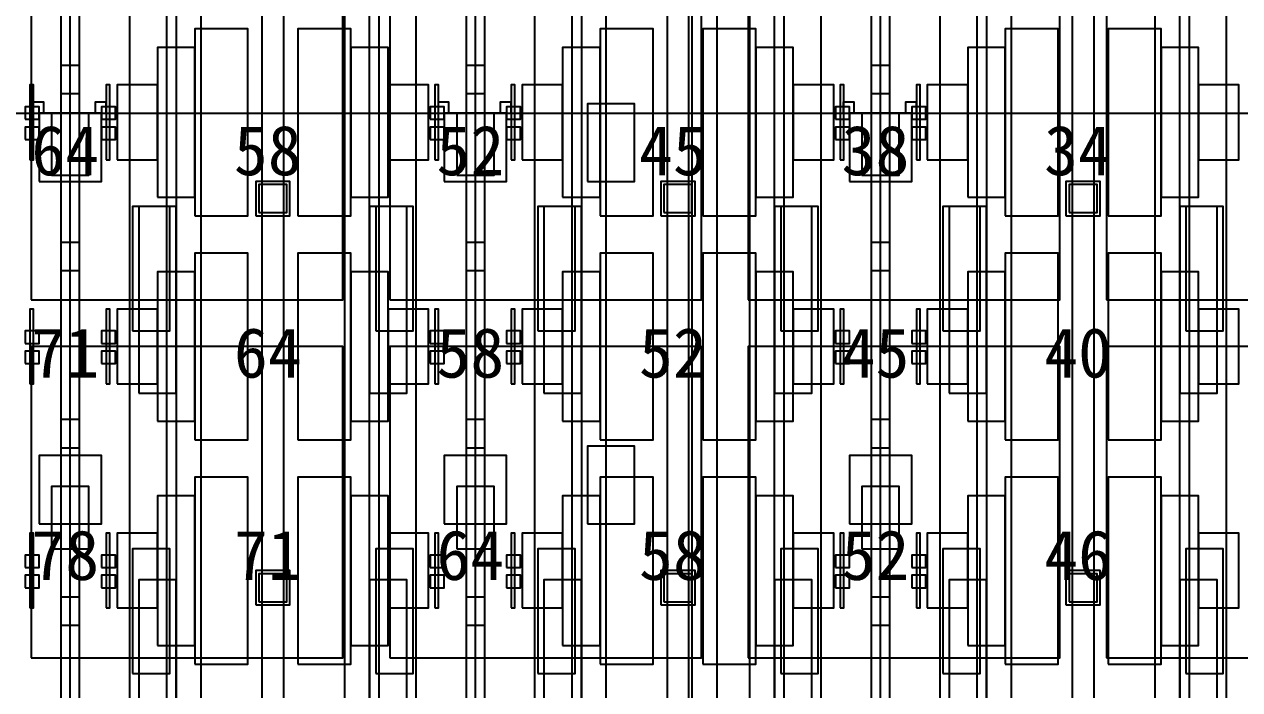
# Model space of a CAD drawing. Header units: metres. Extents: x -1640 to 1560, y -268 to 2338.
# Drawn here: x 71.28 to 110.28, y 1684.47 to 1705.85 of the extents above; entities that cross this region are included whole.
import ezdxf

# ---------------------------------------------------------------- set-up
doc = ezdxf.new("R2010")
doc.units = ezdxf.units.M
for name, color, linetype in [('1F_CHL', 4, 'Continuous'), ('1F_PUMP', 2, 'Continuous'), ('1F_SCR', 3, 'Continuous'), ('1F_STRUCT_COLUMN', 8, 'Continuous'), ('2F_CSF_LATERAL_RACK_CONCEPT', 9, 'Continuous'), ('2F_RFG', 5, 'Continuous'), ('2F_STRUCT_COLUMN', 8, 'Continuous'), ('2F_VMB', 6, 'Continuous'), ('3F_CLEANROOM_OVERHEAD_PIPE_DUCT_CONCEPT', 9, 'Continuous'), ('3F_EHS_EGRESS_DIST_M', 2, 'Continuous'), ('3F_ETCH', 2, 'Continuous'), ('3F_FOUP', 5, 'Continuous'), ('3F_OHT', 9, 'Continuous'), ('3F_OHTV', 1, 'Continuous'), ('3F_TBAR', 6, 'Continuous'), ('4F_FFU', 1, 'Continuous'), ('4F_STRUCT_PLENUM_TRUSS_CONCEPT', 9, 'Continuous'), ('5F_CHL', 4, 'Continuous'), ('5F_PUMP', 2, 'Continuous'), ('5F_SCR', 3, 'Continuous'), ('5F_STRUCT_COLUMN', 8, 'Continuous'), ('6F_CSF_LATERAL_RACK_CONCEPT', 9, 'Continuous'), ('6F_RFG', 5, 'Continuous'), ('6F_STRUCT_COLUMN', 8, 'Continuous'), ('6F_VMB', 6, 'Continuous'), ('7F_CLEANROOM_OVERHEAD_PIPE_DUCT_CONCEPT', 9, 'Continuous'), ('7F_EHS_EGRESS_DIST_M', 2, 'Continuous'), ('7F_ETCH', 2, 'Continuous'), ('7F_FOUP', 5, 'Continuous'), ('7F_OHT', 9, 'Continuous'), ('7F_OHTV', 1, 'Continuous'), ('7F_TBAR', 6, 'Continuous'), ('8F_FFU', 1, 'Continuous'), ('8F_STRUCT_PLENUM_TRUSS_CONCEPT', 9, 'Continuous'), ('EHS_GAS_SUPPLY', 3, 'Continuous'), ('EHS_PROCESS_EXHAUST', 1, 'Continuous'), ('EHS_TREATED_EXHAUST', 30, 'Continuous'), ('UTIL_GAS.SPEC_CONCEPT', 3, 'Continuous'), ('UTIL_PCW.R_CONCEPT', 1, 'Continuous'), ('UTIL_PCW.S_CONCEPT', 6, 'Continuous')]:
    doc.layers.add(name, color=color, linetype=linetype)

msp = doc.modelspace()

# ---------------------------------------------------------------- linework, layer by layer
at = {"layer": '1F_CHL'}
for points in [[(89.35, 1700.8), (90.85, 1700.8), (90.85, 1703.3), (89.35, 1703.3)], [(89.35, 1689.8), (90.85, 1689.8), (90.85, 1692.3), (89.35, 1692.3)]]:
    msp.add_lwpolyline(points, close=True, dxfattribs=at)
at = {"layer": '1F_PUMP'}
for points in [[(74.75, 1696), (75.95, 1696), (75.95, 1700), (74.75, 1700)], [(82.55, 1696), (83.75, 1696), (83.75, 1700), (82.55, 1700)], [(87.75, 1696), (88.95, 1696), (88.95, 1700), (87.75, 1700)], [(95.55, 1696), (96.75, 1696), (96.75, 1700), (95.55, 1700)], [(100.75, 1696), (101.95, 1696), (101.95, 1700), (100.75, 1700)], [(108.55, 1696), (109.75, 1696), (109.75, 1700), (108.55, 1700)], [(74.75, 1685), (75.95, 1685), (75.95, 1689), (74.75, 1689)], [(82.55, 1685), (83.75, 1685), (83.75, 1689), (82.55, 1689)], [(87.75, 1685), (88.95, 1685), (88.95, 1689), (87.75, 1689)], [(95.55, 1685), (96.75, 1685), (96.75, 1689), (95.55, 1689)], [(100.75, 1685), (101.95, 1685), (101.95, 1689), (100.75, 1689)], [(108.55, 1685), (109.75, 1685), (109.75, 1689), (108.55, 1689)]]:
    msp.add_lwpolyline(points, close=True, dxfattribs=at)
at = {"layer": '1F_SCR'}
for points in [[(71.75, 1700.8), (73.75, 1700.8), (73.75, 1703), (71.75, 1703)], [(84.75, 1700.8), (86.75, 1700.8), (86.75, 1703), (84.75, 1703)], [(97.75, 1700.8), (99.75, 1700.8), (99.75, 1703), (97.75, 1703)], [(71.75, 1689.8), (73.75, 1689.8), (73.75, 1692), (71.75, 1692)], [(84.75, 1689.8), (86.75, 1689.8), (86.75, 1692), (84.75, 1692)], [(97.75, 1689.8), (99.75, 1689.8), (99.75, 1692), (97.75, 1692)]]:
    msp.add_lwpolyline(points, close=True, dxfattribs=at)
at = {"layer": '1F_STRUCT_COLUMN'}
for points in [[(78.7, 1699.7), (79.8, 1699.7), (79.8, 1700.8), (78.7, 1700.8)], [(91.7, 1699.7), (92.8, 1699.7), (92.8, 1700.8), (91.7, 1700.8)], [(104.7, 1699.7), (105.8, 1699.7), (105.8, 1700.8), (104.7, 1700.8)], [(78.7, 1687.2), (79.8, 1687.2), (79.8, 1688.3), (78.7, 1688.3)], [(91.7, 1687.2), (92.8, 1687.2), (92.8, 1688.3), (91.7, 1688.3)], [(104.7, 1687.2), (105.8, 1687.2), (105.8, 1688.3), (104.7, 1688.3)]]:
    msp.add_lwpolyline(points, close=True, dxfattribs=at)
at = {"layer": '2F_CSF_LATERAL_RACK_CONCEPT'}
for points in [[(76.15, 1573), (76.95, 1573), (76.95, 1719), (76.15, 1719)], [(81.55, 1573), (82.35, 1573), (82.35, 1719), (81.55, 1719)], [(89.15, 1573), (89.95, 1573), (89.95, 1719), (89.15, 1719)], [(94.55, 1573), (95.35, 1573), (95.35, 1719), (94.55, 1719)], [(102.15, 1573), (102.95, 1573), (102.95, 1719), (102.15, 1719)], [(107.55, 1573), (108.35, 1573), (108.35, 1719), (107.55, 1719)]]:
    msp.add_lwpolyline(points, close=True, dxfattribs=at)
at = {"layer": '2F_RFG'}
for points in [[(74.95, 1694), (76.15, 1694), (76.15, 1700), (74.95, 1700)], [(82.35, 1694), (83.55, 1694), (83.55, 1700), (82.35, 1700)], [(87.95, 1694), (89.15, 1694), (89.15, 1700), (87.95, 1700)], [(95.35, 1694), (96.55, 1694), (96.55, 1700), (95.35, 1700)], [(100.95, 1694), (102.15, 1694), (102.15, 1700), (100.95, 1700)], [(108.35, 1694), (109.55, 1694), (109.55, 1700), (108.35, 1700)], [(74.95, 1682), (76.15, 1682), (76.15, 1688), (74.95, 1688)], [(82.35, 1682), (83.55, 1682), (83.55, 1688), (82.35, 1688)], [(87.95, 1682), (89.15, 1682), (89.15, 1688), (87.95, 1688)], [(95.35, 1682), (96.55, 1682), (96.55, 1688), (95.35, 1688)], [(100.95, 1682), (102.15, 1682), (102.15, 1688), (100.95, 1688)], [(108.35, 1682), (109.55, 1682), (109.55, 1688), (108.35, 1688)]]:
    msp.add_lwpolyline(points, close=True, dxfattribs=at)
at = {"layer": '2F_STRUCT_COLUMN'}
for points in [[(78.8, 1699.8), (79.7, 1699.8), (79.7, 1700.7), (78.8, 1700.7)], [(91.8, 1699.8), (92.7, 1699.8), (92.7, 1700.7), (91.8, 1700.7)], [(104.8, 1699.8), (105.7, 1699.8), (105.7, 1700.7), (104.8, 1700.7)], [(78.8, 1687.3), (79.7, 1687.3), (79.7, 1688.2), (78.8, 1688.2)], [(91.8, 1687.3), (92.7, 1687.3), (92.7, 1688.2), (91.8, 1688.2)], [(104.8, 1687.3), (105.7, 1687.3), (105.7, 1688.2), (104.8, 1688.2)]]:
    msp.add_lwpolyline(points, close=True, dxfattribs=at)
at = {"layer": '2F_VMB'}
for points in [[(72.15, 1701), (73.35, 1701), (73.35, 1703), (72.15, 1703)], [(85.15, 1701), (86.35, 1701), (86.35, 1703), (85.15, 1703)], [(98.15, 1701), (99.35, 1701), (99.35, 1703), (98.15, 1703)], [(72.15, 1689), (73.35, 1689), (73.35, 1691), (72.15, 1691)], [(85.15, 1689), (86.35, 1689), (86.35, 1691), (85.15, 1691)], [(98.15, 1689), (99.35, 1689), (99.35, 1691), (98.15, 1691)]]:
    msp.add_lwpolyline(points, close=True, dxfattribs=at)
at = {"layer": '3F_CLEANROOM_OVERHEAD_PIPE_DUCT_CONCEPT'}
for points in [[(74.65, 1572), (75.85, 1572), (75.85, 1720), (74.65, 1720)], [(82.65, 1572), (83.85, 1572), (83.85, 1720), (82.65, 1720)], [(87.65, 1572), (88.85, 1572), (88.85, 1720), (87.65, 1720)], [(95.65, 1572), (96.85, 1572), (96.85, 1720), (95.65, 1720)], [(100.65, 1572), (101.85, 1572), (101.85, 1720), (100.65, 1720)], [(108.65, 1572), (109.85, 1572), (109.85, 1720), (108.65, 1720)]]:
    msp.add_lwpolyline(points, close=True, dxfattribs=at)
at = {"layer": '3F_ETCH'}
for points in [[(76.75, 1699.7), (78.45, 1699.7), (78.45, 1705.7), (76.75, 1705.7)], [(80.05, 1699.7), (81.75, 1699.7), (81.75, 1705.7), (80.05, 1705.7)], [(89.75, 1699.7), (91.45, 1699.7), (91.45, 1705.7), (89.75, 1705.7)], [(93.05, 1699.7), (94.75, 1699.7), (94.75, 1705.7), (93.05, 1705.7)], [(102.75, 1699.7), (104.45, 1699.7), (104.45, 1705.7), (102.75, 1705.7)], [(106.05, 1699.7), (107.75, 1699.7), (107.75, 1705.7), (106.05, 1705.7)], [(75.55, 1700.3), (76.75, 1700.3), (76.75, 1705.1), (75.55, 1705.1)], [(81.75, 1700.3), (82.95, 1700.3), (82.95, 1705.1), (81.75, 1705.1)], [(88.55, 1700.3), (89.75, 1700.3), (89.75, 1705.1), (88.55, 1705.1)], [(94.75, 1700.3), (95.95, 1700.3), (95.95, 1705.1), (94.75, 1705.1)], [(101.55, 1700.3), (102.75, 1700.3), (102.75, 1705.1), (101.55, 1705.1)], [(107.75, 1700.3), (108.95, 1700.3), (108.95, 1705.1), (107.75, 1705.1)], [(74.25, 1701.5), (75.55, 1701.5), (75.55, 1703.9), (74.25, 1703.9)], [(82.95, 1701.5), (84.25, 1701.5), (84.25, 1703.9), (82.95, 1703.9)], [(87.25, 1701.5), (88.55, 1701.5), (88.55, 1703.9), (87.25, 1703.9)], [(95.95, 1701.5), (97.25, 1701.5), (97.25, 1703.9), (95.95, 1703.9)], [(100.25, 1701.5), (101.55, 1701.5), (101.55, 1703.9), (100.25, 1703.9)], [(108.95, 1701.5), (110.25, 1701.5), (110.25, 1703.9), (108.95, 1703.9)], [(76.75, 1692.5), (78.45, 1692.5), (78.45, 1698.5), (76.75, 1698.5)], [(80.05, 1692.5), (81.75, 1692.5), (81.75, 1698.5), (80.05, 1698.5)], [(89.75, 1692.5), (91.45, 1692.5), (91.45, 1698.5), (89.75, 1698.5)], [(93.05, 1692.5), (94.75, 1692.5), (94.75, 1698.5), (93.05, 1698.5)], [(102.75, 1692.5), (104.45, 1692.5), (104.45, 1698.5), (102.75, 1698.5)], [(106.05, 1692.5), (107.75, 1692.5), (107.75, 1698.5), (106.05, 1698.5)], [(75.55, 1693.1), (76.75, 1693.1), (76.75, 1697.9), (75.55, 1697.9)], [(81.75, 1693.1), (82.95, 1693.1), (82.95, 1697.9), (81.75, 1697.9)], [(88.55, 1693.1), (89.75, 1693.1), (89.75, 1697.9), (88.55, 1697.9)], [(94.75, 1693.1), (95.95, 1693.1), (95.95, 1697.9), (94.75, 1697.9)], [(101.55, 1693.1), (102.75, 1693.1), (102.75, 1697.9), (101.55, 1697.9)], [(107.75, 1693.1), (108.95, 1693.1), (108.95, 1697.9), (107.75, 1697.9)], [(74.25, 1694.3), (75.55, 1694.3), (75.55, 1696.7), (74.25, 1696.7)], [(82.95, 1694.3), (84.25, 1694.3), (84.25, 1696.7), (82.95, 1696.7)], [(87.25, 1694.3), (88.55, 1694.3), (88.55, 1696.7), (87.25, 1696.7)], [(95.95, 1694.3), (97.25, 1694.3), (97.25, 1696.7), (95.95, 1696.7)], [(100.25, 1694.3), (101.55, 1694.3), (101.55, 1696.7), (100.25, 1696.7)], [(108.95, 1694.3), (110.25, 1694.3), (110.25, 1696.7), (108.95, 1696.7)], [(76.75, 1685.3), (78.45, 1685.3), (78.45, 1691.3), (76.75, 1691.3)], [(80.05, 1685.3), (81.75, 1685.3), (81.75, 1691.3), (80.05, 1691.3)], [(89.75, 1685.3), (91.45, 1685.3), (91.45, 1691.3), (89.75, 1691.3)], [(93.05, 1685.3), (94.75, 1685.3), (94.75, 1691.3), (93.05, 1691.3)], [(102.75, 1685.3), (104.45, 1685.3), (104.45, 1691.3), (102.75, 1691.3)], [(106.05, 1685.3), (107.75, 1685.3), (107.75, 1691.3), (106.05, 1691.3)], [(75.55, 1685.9), (76.75, 1685.9), (76.75, 1690.7), (75.55, 1690.7)], [(81.75, 1685.9), (82.95, 1685.9), (82.95, 1690.7), (81.75, 1690.7)], [(88.55, 1685.9), (89.75, 1685.9), (89.75, 1690.7), (88.55, 1690.7)], [(94.75, 1685.9), (95.95, 1685.9), (95.95, 1690.7), (94.75, 1690.7)], [(101.55, 1685.9), (102.75, 1685.9), (102.75, 1690.7), (101.55, 1690.7)], [(107.75, 1685.9), (108.95, 1685.9), (108.95, 1690.7), (107.75, 1690.7)], [(74.25, 1687.1), (75.55, 1687.1), (75.55, 1689.5), (74.25, 1689.5)], [(82.95, 1687.1), (84.25, 1687.1), (84.25, 1689.5), (82.95, 1689.5)], [(87.25, 1687.1), (88.55, 1687.1), (88.55, 1689.5), (87.25, 1689.5)], [(95.95, 1687.1), (97.25, 1687.1), (97.25, 1689.5), (95.95, 1689.5)], [(100.25, 1687.1), (101.55, 1687.1), (101.55, 1689.5), (100.25, 1689.5)], [(108.95, 1687.1), (110.25, 1687.1), (110.25, 1689.5), (108.95, 1689.5)]]:
    msp.add_lwpolyline(points, close=True, dxfattribs=at)
at = {"layer": '3F_FOUP'}
for points in [[(71.3, 1702.8), (71.75, 1702.8), (71.75, 1703.2), (71.3, 1703.2)], [(73.75, 1702.8), (74.2, 1702.8), (74.2, 1703.2), (73.75, 1703.2)], [(84.3, 1702.8), (84.75, 1702.8), (84.75, 1703.2), (84.3, 1703.2)], [(86.75, 1702.8), (87.2, 1702.8), (87.2, 1703.2), (86.75, 1703.2)], [(97.3, 1702.8), (97.75, 1702.8), (97.75, 1703.2), (97.3, 1703.2)], [(99.75, 1702.8), (100.2, 1702.8), (100.2, 1703.2), (99.75, 1703.2)], [(71.3, 1702.15), (71.75, 1702.15), (71.75, 1702.55), (71.3, 1702.55)], [(73.75, 1702.15), (74.2, 1702.15), (74.2, 1702.55), (73.75, 1702.55)], [(84.3, 1702.15), (84.75, 1702.15), (84.75, 1702.55), (84.3, 1702.55)], [(86.75, 1702.15), (87.2, 1702.15), (87.2, 1702.55), (86.75, 1702.55)], [(97.3, 1702.15), (97.75, 1702.15), (97.75, 1702.55), (97.3, 1702.55)], [(99.75, 1702.15), (100.2, 1702.15), (100.2, 1702.55), (99.75, 1702.55)], [(71.3, 1695.6), (71.75, 1695.6), (71.75, 1696), (71.3, 1696)], [(73.75, 1695.6), (74.2, 1695.6), (74.2, 1696), (73.75, 1696)], [(84.3, 1695.6), (84.75, 1695.6), (84.75, 1696), (84.3, 1696)], [(86.75, 1695.6), (87.2, 1695.6), (87.2, 1696), (86.75, 1696)], [(97.3, 1695.6), (97.75, 1695.6), (97.75, 1696), (97.3, 1696)], [(99.75, 1695.6), (100.2, 1695.6), (100.2, 1696), (99.75, 1696)], [(71.3, 1694.95), (71.75, 1694.95), (71.75, 1695.35), (71.3, 1695.35)], [(73.75, 1694.95), (74.2, 1694.95), (74.2, 1695.35), (73.75, 1695.35)], [(84.3, 1694.95), (84.75, 1694.95), (84.75, 1695.35), (84.3, 1695.35)], [(86.75, 1694.95), (87.2, 1694.95), (87.2, 1695.35), (86.75, 1695.35)], [(97.3, 1694.95), (97.75, 1694.95), (97.75, 1695.35), (97.3, 1695.35)], [(99.75, 1694.95), (100.2, 1694.95), (100.2, 1695.35), (99.75, 1695.35)], [(71.3, 1688.4), (71.75, 1688.4), (71.75, 1688.8), (71.3, 1688.8)], [(73.75, 1688.4), (74.2, 1688.4), (74.2, 1688.8), (73.75, 1688.8)], [(84.3, 1688.4), (84.75, 1688.4), (84.75, 1688.8), (84.3, 1688.8)], [(86.75, 1688.4), (87.2, 1688.4), (87.2, 1688.8), (86.75, 1688.8)], [(97.3, 1688.4), (97.75, 1688.4), (97.75, 1688.8), (97.3, 1688.8)], [(99.75, 1688.4), (100.2, 1688.4), (100.2, 1688.8), (99.75, 1688.8)], [(71.3, 1687.75), (71.75, 1687.75), (71.75, 1688.15), (71.3, 1688.15)], [(73.75, 1687.75), (74.2, 1687.75), (74.2, 1688.15), (73.75, 1688.15)], [(84.3, 1687.75), (84.75, 1687.75), (84.75, 1688.15), (84.3, 1688.15)], [(86.75, 1687.75), (87.2, 1687.75), (87.2, 1688.15), (86.75, 1688.15)], [(97.3, 1687.75), (97.75, 1687.75), (97.75, 1688.15), (97.3, 1688.15)], [(99.75, 1687.75), (100.2, 1687.75), (100.2, 1688.15), (99.75, 1688.15)]]:
    msp.add_lwpolyline(points, close=True, dxfattribs=at)
at = {"layer": '3F_OHT'}
for p, q in [((72.75, 1650), (72.75, 1720)), ((85.75, 1650), (85.75, 1720)), ((98.75, 1650), (98.75, 1720))]:
    msp.add_line(p, q, dxfattribs=at)
at = {"layer": '3F_OHTV'}
for points in [[(72.45, 1703.63), (73.05, 1703.63), (73.05, 1704.53), (72.45, 1704.53)], [(85.45, 1703.63), (86.05, 1703.63), (86.05, 1704.53), (85.45, 1704.53)], [(98.45, 1703.63), (99.05, 1703.63), (99.05, 1704.53), (98.45, 1704.53)], [(72.45, 1697.94), (73.05, 1697.94), (73.05, 1698.84), (72.45, 1698.84)], [(85.45, 1697.94), (86.05, 1697.94), (86.05, 1698.84), (85.45, 1698.84)], [(98.45, 1697.94), (99.05, 1697.94), (99.05, 1698.84), (98.45, 1698.84)], [(72.45, 1692.25), (73.05, 1692.25), (73.05, 1693.15), (72.45, 1693.15)], [(85.45, 1692.25), (86.05, 1692.25), (86.05, 1693.15), (85.45, 1693.15)], [(98.45, 1692.25), (99.05, 1692.25), (99.05, 1693.15), (98.45, 1693.15)], [(72.45, 1686.55), (73.05, 1686.55), (73.05, 1687.45), (72.45, 1687.45)], [(85.45, 1686.55), (86.05, 1686.55), (86.05, 1687.45), (85.45, 1687.45)], [(98.45, 1686.55), (99.05, 1686.55), (99.05, 1687.45), (98.45, 1687.45)]]:
    msp.add_lwpolyline(points, close=True, dxfattribs=at)
at = {"layer": '3F_TBAR'}
for points in [[(71.45, 1701.5), (71.57, 1701.5), (71.57, 1703.9), (71.45, 1703.9)], [(73.9, 1701.5), (74.02, 1701.5), (74.02, 1703.9), (73.9, 1703.9)], [(84.45, 1701.5), (84.57, 1701.5), (84.57, 1703.9), (84.45, 1703.9)], [(86.9, 1701.5), (87.02, 1701.5), (87.02, 1703.9), (86.9, 1703.9)], [(97.45, 1701.5), (97.57, 1701.5), (97.57, 1703.9), (97.45, 1703.9)], [(99.9, 1701.5), (100.02, 1701.5), (100.02, 1703.9), (99.9, 1703.9)], [(71.45, 1694.3), (71.57, 1694.3), (71.57, 1696.7), (71.45, 1696.7)], [(73.9, 1694.3), (74.02, 1694.3), (74.02, 1696.7), (73.9, 1696.7)], [(84.45, 1694.3), (84.57, 1694.3), (84.57, 1696.7), (84.45, 1696.7)], [(86.9, 1694.3), (87.02, 1694.3), (87.02, 1696.7), (86.9, 1696.7)], [(97.45, 1694.3), (97.57, 1694.3), (97.57, 1696.7), (97.45, 1696.7)], [(99.9, 1694.3), (100.02, 1694.3), (100.02, 1696.7), (99.9, 1696.7)], [(71.45, 1687.1), (71.57, 1687.1), (71.57, 1689.5), (71.45, 1689.5)], [(73.9, 1687.1), (74.02, 1687.1), (74.02, 1689.5), (73.9, 1689.5)], [(84.45, 1687.1), (84.57, 1687.1), (84.57, 1689.5), (84.45, 1689.5)], [(86.9, 1687.1), (87.02, 1687.1), (87.02, 1689.5), (86.9, 1689.5)], [(97.45, 1687.1), (97.57, 1687.1), (97.57, 1689.5), (97.45, 1689.5)], [(99.9, 1687.1), (100.02, 1687.1), (100.02, 1689.5), (99.9, 1689.5)]]:
    msp.add_lwpolyline(points, close=True, dxfattribs=at)
at = {"layer": '4F_FFU'}
for points in [[(71.5, 1697), (81.5, 1697), (81.5, 1707), (71.5, 1707)], [(83, 1697), (93, 1697), (93, 1707), (83, 1707)], [(94.5, 1697), (104.5, 1697), (104.5, 1707), (94.5, 1707)], [(106, 1697), (116, 1697), (116, 1707), (106, 1707)], [(71.5, 1685.5), (81.5, 1685.5), (81.5, 1695.5), (71.5, 1695.5)], [(83, 1685.5), (93, 1685.5), (93, 1695.5), (83, 1695.5)], [(94.5, 1685.5), (104.5, 1685.5), (104.5, 1695.5), (94.5, 1695.5)], [(106, 1685.5), (116, 1685.5), (116, 1695.5), (106, 1695.5)]]:
    msp.add_lwpolyline(points, close=True, dxfattribs=at)
at = {"layer": '4F_STRUCT_PLENUM_TRUSS_CONCEPT'}
for points in [[(78.9, 1569), (79.6, 1569), (79.6, 1723), (78.9, 1723)], [(91.9, 1569), (92.6, 1569), (92.6, 1723), (91.9, 1723)], [(104.9, 1569), (105.6, 1569), (105.6, 1723), (104.9, 1723)]]:
    msp.add_lwpolyline(points, close=True, dxfattribs=at)
at = {"layer": '5F_CHL'}
for points in [[(89.35, 1700.8), (90.85, 1700.8), (90.85, 1703.3), (89.35, 1703.3)], [(89.35, 1689.8), (90.85, 1689.8), (90.85, 1692.3), (89.35, 1692.3)]]:
    msp.add_lwpolyline(points, close=True, dxfattribs=at)
at = {"layer": '5F_PUMP'}
for points in [[(74.75, 1696), (75.95, 1696), (75.95, 1700), (74.75, 1700)], [(82.55, 1696), (83.75, 1696), (83.75, 1700), (82.55, 1700)], [(87.75, 1696), (88.95, 1696), (88.95, 1700), (87.75, 1700)], [(95.55, 1696), (96.75, 1696), (96.75, 1700), (95.55, 1700)], [(100.75, 1696), (101.95, 1696), (101.95, 1700), (100.75, 1700)], [(108.55, 1696), (109.75, 1696), (109.75, 1700), (108.55, 1700)], [(74.75, 1685), (75.95, 1685), (75.95, 1689), (74.75, 1689)], [(82.55, 1685), (83.75, 1685), (83.75, 1689), (82.55, 1689)], [(87.75, 1685), (88.95, 1685), (88.95, 1689), (87.75, 1689)], [(95.55, 1685), (96.75, 1685), (96.75, 1689), (95.55, 1689)], [(100.75, 1685), (101.95, 1685), (101.95, 1689), (100.75, 1689)], [(108.55, 1685), (109.75, 1685), (109.75, 1689), (108.55, 1689)]]:
    msp.add_lwpolyline(points, close=True, dxfattribs=at)
at = {"layer": '5F_SCR'}
for points in [[(71.75, 1700.8), (73.75, 1700.8), (73.75, 1703), (71.75, 1703)], [(84.75, 1700.8), (86.75, 1700.8), (86.75, 1703), (84.75, 1703)], [(97.75, 1700.8), (99.75, 1700.8), (99.75, 1703), (97.75, 1703)], [(71.75, 1689.8), (73.75, 1689.8), (73.75, 1692), (71.75, 1692)], [(84.75, 1689.8), (86.75, 1689.8), (86.75, 1692), (84.75, 1692)], [(97.75, 1689.8), (99.75, 1689.8), (99.75, 1692), (97.75, 1692)]]:
    msp.add_lwpolyline(points, close=True, dxfattribs=at)
at = {"layer": '5F_STRUCT_COLUMN'}
for points in [[(78.7, 1699.7), (79.8, 1699.7), (79.8, 1700.8), (78.7, 1700.8)], [(91.7, 1699.7), (92.8, 1699.7), (92.8, 1700.8), (91.7, 1700.8)], [(104.7, 1699.7), (105.8, 1699.7), (105.8, 1700.8), (104.7, 1700.8)], [(78.7, 1687.2), (79.8, 1687.2), (79.8, 1688.3), (78.7, 1688.3)], [(91.7, 1687.2), (92.8, 1687.2), (92.8, 1688.3), (91.7, 1688.3)], [(104.7, 1687.2), (105.8, 1687.2), (105.8, 1688.3), (104.7, 1688.3)]]:
    msp.add_lwpolyline(points, close=True, dxfattribs=at)
at = {"layer": '6F_CSF_LATERAL_RACK_CONCEPT'}
for points in [[(76.15, 1573), (76.95, 1573), (76.95, 1719), (76.15, 1719)], [(81.55, 1573), (82.35, 1573), (82.35, 1719), (81.55, 1719)], [(89.15, 1573), (89.95, 1573), (89.95, 1719), (89.15, 1719)], [(94.55, 1573), (95.35, 1573), (95.35, 1719), (94.55, 1719)], [(102.15, 1573), (102.95, 1573), (102.95, 1719), (102.15, 1719)], [(107.55, 1573), (108.35, 1573), (108.35, 1719), (107.55, 1719)]]:
    msp.add_lwpolyline(points, close=True, dxfattribs=at)
at = {"layer": '6F_RFG'}
for points in [[(74.95, 1694), (76.15, 1694), (76.15, 1700), (74.95, 1700)], [(82.35, 1694), (83.55, 1694), (83.55, 1700), (82.35, 1700)], [(87.95, 1694), (89.15, 1694), (89.15, 1700), (87.95, 1700)], [(95.35, 1694), (96.55, 1694), (96.55, 1700), (95.35, 1700)], [(100.95, 1694), (102.15, 1694), (102.15, 1700), (100.95, 1700)], [(108.35, 1694), (109.55, 1694), (109.55, 1700), (108.35, 1700)], [(74.95, 1682), (76.15, 1682), (76.15, 1688), (74.95, 1688)], [(82.35, 1682), (83.55, 1682), (83.55, 1688), (82.35, 1688)], [(87.95, 1682), (89.15, 1682), (89.15, 1688), (87.95, 1688)], [(95.35, 1682), (96.55, 1682), (96.55, 1688), (95.35, 1688)], [(100.95, 1682), (102.15, 1682), (102.15, 1688), (100.95, 1688)], [(108.35, 1682), (109.55, 1682), (109.55, 1688), (108.35, 1688)]]:
    msp.add_lwpolyline(points, close=True, dxfattribs=at)
at = {"layer": '6F_STRUCT_COLUMN'}
for points in [[(78.8, 1699.8), (79.7, 1699.8), (79.7, 1700.7), (78.8, 1700.7)], [(91.8, 1699.8), (92.7, 1699.8), (92.7, 1700.7), (91.8, 1700.7)], [(104.8, 1699.8), (105.7, 1699.8), (105.7, 1700.7), (104.8, 1700.7)], [(78.8, 1687.3), (79.7, 1687.3), (79.7, 1688.2), (78.8, 1688.2)], [(91.8, 1687.3), (92.7, 1687.3), (92.7, 1688.2), (91.8, 1688.2)], [(104.8, 1687.3), (105.7, 1687.3), (105.7, 1688.2), (104.8, 1688.2)]]:
    msp.add_lwpolyline(points, close=True, dxfattribs=at)
at = {"layer": '6F_VMB'}
for points in [[(72.15, 1701), (73.35, 1701), (73.35, 1703), (72.15, 1703)], [(85.15, 1701), (86.35, 1701), (86.35, 1703), (85.15, 1703)], [(98.15, 1701), (99.35, 1701), (99.35, 1703), (98.15, 1703)], [(72.15, 1689), (73.35, 1689), (73.35, 1691), (72.15, 1691)], [(85.15, 1689), (86.35, 1689), (86.35, 1691), (85.15, 1691)], [(98.15, 1689), (99.35, 1689), (99.35, 1691), (98.15, 1691)]]:
    msp.add_lwpolyline(points, close=True, dxfattribs=at)
at = {"layer": '7F_CLEANROOM_OVERHEAD_PIPE_DUCT_CONCEPT'}
for points in [[(74.65, 1572), (75.85, 1572), (75.85, 1720), (74.65, 1720)], [(82.65, 1572), (83.85, 1572), (83.85, 1720), (82.65, 1720)], [(87.65, 1572), (88.85, 1572), (88.85, 1720), (87.65, 1720)], [(95.65, 1572), (96.85, 1572), (96.85, 1720), (95.65, 1720)], [(100.65, 1572), (101.85, 1572), (101.85, 1720), (100.65, 1720)], [(108.65, 1572), (109.85, 1572), (109.85, 1720), (108.65, 1720)]]:
    msp.add_lwpolyline(points, close=True, dxfattribs=at)
at = {"layer": '7F_ETCH'}
for points in [[(76.75, 1699.7), (78.45, 1699.7), (78.45, 1705.7), (76.75, 1705.7)], [(80.05, 1699.7), (81.75, 1699.7), (81.75, 1705.7), (80.05, 1705.7)], [(89.75, 1699.7), (91.45, 1699.7), (91.45, 1705.7), (89.75, 1705.7)], [(93.05, 1699.7), (94.75, 1699.7), (94.75, 1705.7), (93.05, 1705.7)], [(102.75, 1699.7), (104.45, 1699.7), (104.45, 1705.7), (102.75, 1705.7)], [(106.05, 1699.7), (107.75, 1699.7), (107.75, 1705.7), (106.05, 1705.7)], [(75.55, 1700.3), (76.75, 1700.3), (76.75, 1705.1), (75.55, 1705.1)], [(81.75, 1700.3), (82.95, 1700.3), (82.95, 1705.1), (81.75, 1705.1)], [(88.55, 1700.3), (89.75, 1700.3), (89.75, 1705.1), (88.55, 1705.1)], [(94.75, 1700.3), (95.95, 1700.3), (95.95, 1705.1), (94.75, 1705.1)], [(101.55, 1700.3), (102.75, 1700.3), (102.75, 1705.1), (101.55, 1705.1)], [(107.75, 1700.3), (108.95, 1700.3), (108.95, 1705.1), (107.75, 1705.1)], [(74.25, 1701.5), (75.55, 1701.5), (75.55, 1703.9), (74.25, 1703.9)], [(82.95, 1701.5), (84.25, 1701.5), (84.25, 1703.9), (82.95, 1703.9)], [(87.25, 1701.5), (88.55, 1701.5), (88.55, 1703.9), (87.25, 1703.9)], [(95.95, 1701.5), (97.25, 1701.5), (97.25, 1703.9), (95.95, 1703.9)], [(100.25, 1701.5), (101.55, 1701.5), (101.55, 1703.9), (100.25, 1703.9)], [(108.95, 1701.5), (110.25, 1701.5), (110.25, 1703.9), (108.95, 1703.9)], [(76.75, 1692.5), (78.45, 1692.5), (78.45, 1698.5), (76.75, 1698.5)], [(80.05, 1692.5), (81.75, 1692.5), (81.75, 1698.5), (80.05, 1698.5)], [(89.75, 1692.5), (91.45, 1692.5), (91.45, 1698.5), (89.75, 1698.5)], [(93.05, 1692.5), (94.75, 1692.5), (94.75, 1698.5), (93.05, 1698.5)], [(102.75, 1692.5), (104.45, 1692.5), (104.45, 1698.5), (102.75, 1698.5)], [(106.05, 1692.5), (107.75, 1692.5), (107.75, 1698.5), (106.05, 1698.5)], [(75.55, 1693.1), (76.75, 1693.1), (76.75, 1697.9), (75.55, 1697.9)], [(81.75, 1693.1), (82.95, 1693.1), (82.95, 1697.9), (81.75, 1697.9)], [(88.55, 1693.1), (89.75, 1693.1), (89.75, 1697.9), (88.55, 1697.9)], [(94.75, 1693.1), (95.95, 1693.1), (95.95, 1697.9), (94.75, 1697.9)], [(101.55, 1693.1), (102.75, 1693.1), (102.75, 1697.9), (101.55, 1697.9)], [(107.75, 1693.1), (108.95, 1693.1), (108.95, 1697.9), (107.75, 1697.9)], [(74.25, 1694.3), (75.55, 1694.3), (75.55, 1696.7), (74.25, 1696.7)], [(82.95, 1694.3), (84.25, 1694.3), (84.25, 1696.7), (82.95, 1696.7)], [(87.25, 1694.3), (88.55, 1694.3), (88.55, 1696.7), (87.25, 1696.7)], [(95.95, 1694.3), (97.25, 1694.3), (97.25, 1696.7), (95.95, 1696.7)], [(100.25, 1694.3), (101.55, 1694.3), (101.55, 1696.7), (100.25, 1696.7)], [(108.95, 1694.3), (110.25, 1694.3), (110.25, 1696.7), (108.95, 1696.7)], [(76.75, 1685.3), (78.45, 1685.3), (78.45, 1691.3), (76.75, 1691.3)], [(80.05, 1685.3), (81.75, 1685.3), (81.75, 1691.3), (80.05, 1691.3)], [(89.75, 1685.3), (91.45, 1685.3), (91.45, 1691.3), (89.75, 1691.3)], [(93.05, 1685.3), (94.75, 1685.3), (94.75, 1691.3), (93.05, 1691.3)], [(102.75, 1685.3), (104.45, 1685.3), (104.45, 1691.3), (102.75, 1691.3)], [(106.05, 1685.3), (107.75, 1685.3), (107.75, 1691.3), (106.05, 1691.3)], [(75.55, 1685.9), (76.75, 1685.9), (76.75, 1690.7), (75.55, 1690.7)], [(81.75, 1685.9), (82.95, 1685.9), (82.95, 1690.7), (81.75, 1690.7)], [(88.55, 1685.9), (89.75, 1685.9), (89.75, 1690.7), (88.55, 1690.7)], [(94.75, 1685.9), (95.95, 1685.9), (95.95, 1690.7), (94.75, 1690.7)], [(101.55, 1685.9), (102.75, 1685.9), (102.75, 1690.7), (101.55, 1690.7)], [(107.75, 1685.9), (108.95, 1685.9), (108.95, 1690.7), (107.75, 1690.7)], [(74.25, 1687.1), (75.55, 1687.1), (75.55, 1689.5), (74.25, 1689.5)], [(82.95, 1687.1), (84.25, 1687.1), (84.25, 1689.5), (82.95, 1689.5)], [(87.25, 1687.1), (88.55, 1687.1), (88.55, 1689.5), (87.25, 1689.5)], [(95.95, 1687.1), (97.25, 1687.1), (97.25, 1689.5), (95.95, 1689.5)], [(100.25, 1687.1), (101.55, 1687.1), (101.55, 1689.5), (100.25, 1689.5)], [(108.95, 1687.1), (110.25, 1687.1), (110.25, 1689.5), (108.95, 1689.5)]]:
    msp.add_lwpolyline(points, close=True, dxfattribs=at)
at = {"layer": '7F_FOUP'}
for points in [[(71.3, 1702.8), (71.75, 1702.8), (71.75, 1703.2), (71.3, 1703.2)], [(73.75, 1702.8), (74.2, 1702.8), (74.2, 1703.2), (73.75, 1703.2)], [(84.3, 1702.8), (84.75, 1702.8), (84.75, 1703.2), (84.3, 1703.2)], [(86.75, 1702.8), (87.2, 1702.8), (87.2, 1703.2), (86.75, 1703.2)], [(97.3, 1702.8), (97.75, 1702.8), (97.75, 1703.2), (97.3, 1703.2)], [(99.75, 1702.8), (100.2, 1702.8), (100.2, 1703.2), (99.75, 1703.2)], [(71.3, 1702.15), (71.75, 1702.15), (71.75, 1702.55), (71.3, 1702.55)], [(73.75, 1702.15), (74.2, 1702.15), (74.2, 1702.55), (73.75, 1702.55)], [(84.3, 1702.15), (84.75, 1702.15), (84.75, 1702.55), (84.3, 1702.55)], [(86.75, 1702.15), (87.2, 1702.15), (87.2, 1702.55), (86.75, 1702.55)], [(97.3, 1702.15), (97.75, 1702.15), (97.75, 1702.55), (97.3, 1702.55)], [(99.75, 1702.15), (100.2, 1702.15), (100.2, 1702.55), (99.75, 1702.55)], [(71.3, 1695.6), (71.75, 1695.6), (71.75, 1696), (71.3, 1696)], [(73.75, 1695.6), (74.2, 1695.6), (74.2, 1696), (73.75, 1696)], [(84.3, 1695.6), (84.75, 1695.6), (84.75, 1696), (84.3, 1696)], [(86.75, 1695.6), (87.2, 1695.6), (87.2, 1696), (86.75, 1696)], [(97.3, 1695.6), (97.75, 1695.6), (97.75, 1696), (97.3, 1696)], [(99.75, 1695.6), (100.2, 1695.6), (100.2, 1696), (99.75, 1696)], [(71.3, 1694.95), (71.75, 1694.95), (71.75, 1695.35), (71.3, 1695.35)], [(73.75, 1694.95), (74.2, 1694.95), (74.2, 1695.35), (73.75, 1695.35)], [(84.3, 1694.95), (84.75, 1694.95), (84.75, 1695.35), (84.3, 1695.35)], [(86.75, 1694.95), (87.2, 1694.95), (87.2, 1695.35), (86.75, 1695.35)], [(97.3, 1694.95), (97.75, 1694.95), (97.75, 1695.35), (97.3, 1695.35)], [(99.75, 1694.95), (100.2, 1694.95), (100.2, 1695.35), (99.75, 1695.35)], [(71.3, 1688.4), (71.75, 1688.4), (71.75, 1688.8), (71.3, 1688.8)], [(73.75, 1688.4), (74.2, 1688.4), (74.2, 1688.8), (73.75, 1688.8)], [(84.3, 1688.4), (84.75, 1688.4), (84.75, 1688.8), (84.3, 1688.8)], [(86.75, 1688.4), (87.2, 1688.4), (87.2, 1688.8), (86.75, 1688.8)], [(97.3, 1688.4), (97.75, 1688.4), (97.75, 1688.8), (97.3, 1688.8)], [(99.75, 1688.4), (100.2, 1688.4), (100.2, 1688.8), (99.75, 1688.8)], [(71.3, 1687.75), (71.75, 1687.75), (71.75, 1688.15), (71.3, 1688.15)], [(73.75, 1687.75), (74.2, 1687.75), (74.2, 1688.15), (73.75, 1688.15)], [(84.3, 1687.75), (84.75, 1687.75), (84.75, 1688.15), (84.3, 1688.15)], [(86.75, 1687.75), (87.2, 1687.75), (87.2, 1688.15), (86.75, 1688.15)], [(97.3, 1687.75), (97.75, 1687.75), (97.75, 1688.15), (97.3, 1688.15)], [(99.75, 1687.75), (100.2, 1687.75), (100.2, 1688.15), (99.75, 1688.15)]]:
    msp.add_lwpolyline(points, close=True, dxfattribs=at)
at = {"layer": '7F_OHT'}
for p, q in [((72.75, 1650), (72.75, 1720)), ((85.75, 1650), (85.75, 1720)), ((98.75, 1650), (98.75, 1720))]:
    msp.add_line(p, q, dxfattribs=at)
at = {"layer": '7F_OHTV'}
for points in [[(72.45, 1703.63), (73.05, 1703.63), (73.05, 1704.53), (72.45, 1704.53)], [(85.45, 1703.63), (86.05, 1703.63), (86.05, 1704.53), (85.45, 1704.53)], [(98.45, 1703.63), (99.05, 1703.63), (99.05, 1704.53), (98.45, 1704.53)], [(72.45, 1697.94), (73.05, 1697.94), (73.05, 1698.84), (72.45, 1698.84)], [(85.45, 1697.94), (86.05, 1697.94), (86.05, 1698.84), (85.45, 1698.84)], [(98.45, 1697.94), (99.05, 1697.94), (99.05, 1698.84), (98.45, 1698.84)], [(72.45, 1692.25), (73.05, 1692.25), (73.05, 1693.15), (72.45, 1693.15)], [(85.45, 1692.25), (86.05, 1692.25), (86.05, 1693.15), (85.45, 1693.15)], [(98.45, 1692.25), (99.05, 1692.25), (99.05, 1693.15), (98.45, 1693.15)], [(72.45, 1686.55), (73.05, 1686.55), (73.05, 1687.45), (72.45, 1687.45)], [(85.45, 1686.55), (86.05, 1686.55), (86.05, 1687.45), (85.45, 1687.45)], [(98.45, 1686.55), (99.05, 1686.55), (99.05, 1687.45), (98.45, 1687.45)]]:
    msp.add_lwpolyline(points, close=True, dxfattribs=at)
at = {"layer": '7F_TBAR'}
for points in [[(71.45, 1701.5), (71.57, 1701.5), (71.57, 1703.9), (71.45, 1703.9)], [(73.9, 1701.5), (74.02, 1701.5), (74.02, 1703.9), (73.9, 1703.9)], [(84.45, 1701.5), (84.57, 1701.5), (84.57, 1703.9), (84.45, 1703.9)], [(86.9, 1701.5), (87.02, 1701.5), (87.02, 1703.9), (86.9, 1703.9)], [(97.45, 1701.5), (97.57, 1701.5), (97.57, 1703.9), (97.45, 1703.9)], [(99.9, 1701.5), (100.02, 1701.5), (100.02, 1703.9), (99.9, 1703.9)], [(71.45, 1694.3), (71.57, 1694.3), (71.57, 1696.7), (71.45, 1696.7)], [(73.9, 1694.3), (74.02, 1694.3), (74.02, 1696.7), (73.9, 1696.7)], [(84.45, 1694.3), (84.57, 1694.3), (84.57, 1696.7), (84.45, 1696.7)], [(86.9, 1694.3), (87.02, 1694.3), (87.02, 1696.7), (86.9, 1696.7)], [(97.45, 1694.3), (97.57, 1694.3), (97.57, 1696.7), (97.45, 1696.7)], [(99.9, 1694.3), (100.02, 1694.3), (100.02, 1696.7), (99.9, 1696.7)], [(71.45, 1687.1), (71.57, 1687.1), (71.57, 1689.5), (71.45, 1689.5)], [(73.9, 1687.1), (74.02, 1687.1), (74.02, 1689.5), (73.9, 1689.5)], [(84.45, 1687.1), (84.57, 1687.1), (84.57, 1689.5), (84.45, 1689.5)], [(86.9, 1687.1), (87.02, 1687.1), (87.02, 1689.5), (86.9, 1689.5)], [(97.45, 1687.1), (97.57, 1687.1), (97.57, 1689.5), (97.45, 1689.5)], [(99.9, 1687.1), (100.02, 1687.1), (100.02, 1689.5), (99.9, 1689.5)]]:
    msp.add_lwpolyline(points, close=True, dxfattribs=at)
at = {"layer": '8F_FFU'}
for points in [[(71.5, 1697), (81.5, 1697), (81.5, 1707), (71.5, 1707)], [(83, 1697), (93, 1697), (93, 1707), (83, 1707)], [(94.5, 1697), (104.5, 1697), (104.5, 1707), (94.5, 1707)], [(106, 1697), (116, 1697), (116, 1707), (106, 1707)], [(71.5, 1685.5), (81.5, 1685.5), (81.5, 1695.5), (71.5, 1695.5)], [(83, 1685.5), (93, 1685.5), (93, 1695.5), (83, 1695.5)], [(94.5, 1685.5), (104.5, 1685.5), (104.5, 1695.5), (94.5, 1695.5)], [(106, 1685.5), (116, 1685.5), (116, 1695.5), (106, 1695.5)]]:
    msp.add_lwpolyline(points, close=True, dxfattribs=at)
at = {"layer": '8F_STRUCT_PLENUM_TRUSS_CONCEPT'}
for points in [[(78.9, 1569), (79.6, 1569), (79.6, 1723), (78.9, 1723)], [(91.9, 1569), (92.6, 1569), (92.6, 1723), (91.9, 1723)], [(104.9, 1569), (105.6, 1569), (105.6, 1723), (104.9, 1723)]]:
    msp.add_lwpolyline(points, close=True, dxfattribs=at)
at = {"layer": 'EHS_GAS_SUPPLY'}
for points in [[(73.55, 1703), (73.9, 1703), (73.9, 1703.35), (73.55, 1703.35)], [(73.55, 1703), (73.9, 1703), (73.9, 1703.35), (73.55, 1703.35)], [(86.55, 1703), (86.9, 1703), (86.9, 1703.35), (86.55, 1703.35)], [(86.55, 1703), (86.9, 1703), (86.9, 1703.35), (86.55, 1703.35)], [(99.55, 1703), (99.9, 1703), (99.9, 1703.35), (99.55, 1703.35)], [(99.55, 1703), (99.9, 1703), (99.9, 1703.35), (99.55, 1703.35)]]:
    msp.add_lwpolyline(points, close=True, dxfattribs=at)
at = {"layer": 'EHS_PROCESS_EXHAUST'}
for points in [[(71.55, 1703), (71.9, 1703), (71.9, 1703.35), (71.55, 1703.35)], [(71.55, 1703), (71.9, 1703), (71.9, 1703.35), (71.55, 1703.35)], [(84.55, 1703), (84.9, 1703), (84.9, 1703.35), (84.55, 1703.35)], [(84.55, 1703), (84.9, 1703), (84.9, 1703.35), (84.55, 1703.35)], [(97.55, 1703), (97.9, 1703), (97.9, 1703.35), (97.55, 1703.35)], [(97.55, 1703), (97.9, 1703), (97.9, 1703.35), (97.55, 1703.35)]]:
    msp.add_lwpolyline(points, close=True, dxfattribs=at)
at = {"layer": 'EHS_TREATED_EXHAUST'}
for points in [[(72.45, 1573), (73.05, 1573), (73.05, 1731), (72.45, 1731)], [(72.45, 1573), (73.05, 1573), (73.05, 1731), (72.45, 1731)], [(85.45, 1573), (86.05, 1573), (86.05, 1731), (85.45, 1731)], [(85.45, 1573), (86.05, 1573), (86.05, 1731), (85.45, 1731)], [(98.45, 1573), (99.05, 1573), (99.05, 1731), (98.45, 1731)], [(98.45, 1573), (99.05, 1573), (99.05, 1731), (98.45, 1731)]]:
    msp.add_lwpolyline(points, close=True, dxfattribs=at)
at = {"layer": 'UTIL_GAS.SPEC_CONCEPT'}
msp.add_line((-277.3, 1703), (188.3, 1703), dxfattribs=at)
msp.add_line((-277.3, 1703), (188.3, 1703), dxfattribs=at)
at = {"layer": 'UTIL_PCW.R_CONCEPT'}
msp.add_line((93.505, 1574.78), (93.505, 1717.23), dxfattribs=at)
msp.add_line((93.505, 1574.78), (93.505, 1717.23), dxfattribs=at)
at = {"layer": 'UTIL_PCW.S_CONCEPT'}
msp.add_line((92.705, 1574.78), (92.705, 1717.23), dxfattribs=at)
msp.add_line((92.705, 1574.78), (92.705, 1717.23), dxfattribs=at)

# ---------------------------------------------------------------- texts
at = {"layer": '3F_EHS_EGRESS_DIST_M'}
for s, p in [('64', (71.5, 1701)), ('58', (78, 1701)), ('52', (84.5, 1701)), ('45', (91, 1701)), ('38', (97.5, 1701)), ('34', (104, 1701)), ('71', (71.5, 1694.5)), ('64', (78, 1694.5)), ('58', (84.5, 1694.5)), ('52', (91, 1694.5)), ('45', (97.5, 1694.5)), ('40', (104, 1694.5)), ('78', (71.5, 1688)), ('71', (78, 1688)), ('64', (84.5, 1688)), ('58', (91, 1688)), ('52', (97.5, 1688)), ('46', (104, 1688))]:
    msp.add_text(s, height=1.6, dxfattribs=at).set_placement(p)
at = {"layer": '7F_EHS_EGRESS_DIST_M'}
for s, p in [('64', (71.5, 1701)), ('58', (78, 1701)), ('52', (84.5, 1701)), ('45', (91, 1701)), ('38', (97.5, 1701)), ('34', (104, 1701)), ('71', (71.5, 1694.5)), ('64', (78, 1694.5)), ('58', (84.5, 1694.5)), ('52', (91, 1694.5)), ('45', (97.5, 1694.5)), ('40', (104, 1694.5)), ('78', (71.5, 1688)), ('71', (78, 1688)), ('64', (84.5, 1688)), ('58', (91, 1688)), ('52', (97.5, 1688)), ('46', (104, 1688))]:
    msp.add_text(s, height=1.6, dxfattribs=at).set_placement(p)

doc.saveas('drawing.dxf')
